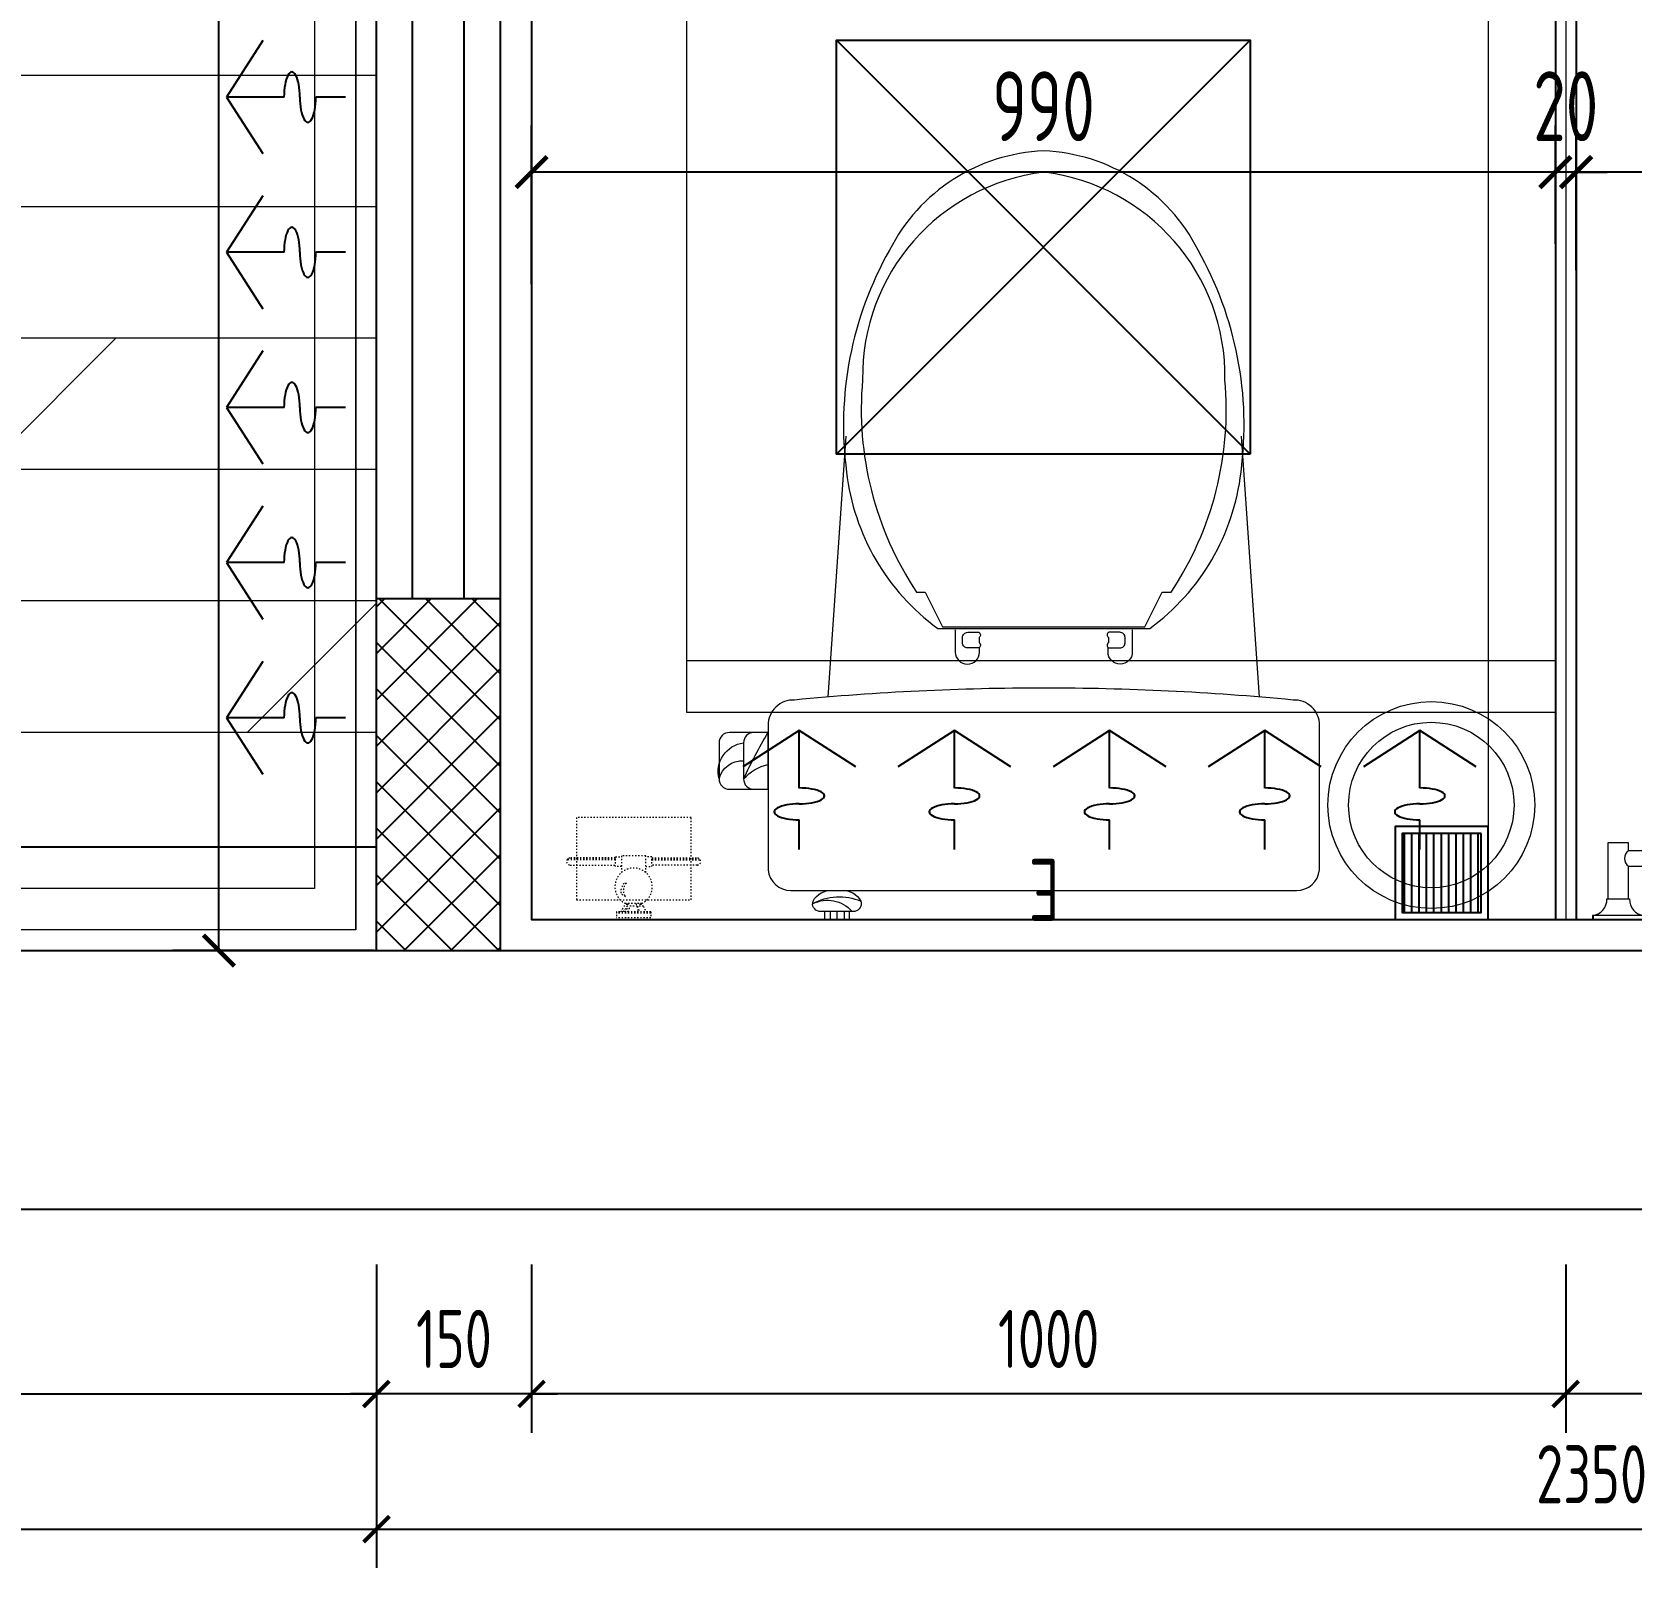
# Model space of a CAD drawing. Header units: millimetres. Extents: x 84706 to 149902, y -6776 to 26155.
# Drawn here: x 109266 to 110812, y 11638 to 13123 of the extents above; entities that cross this region are included whole.
import ezdxf
from ezdxf.enums import TextEntityAlignment as Align

# ---------------------------------------------------------------- set-up
doc = ezdxf.new("R2010")
doc.units = ezdxf.units.MM
for name, pattern in [('ACAD_ISO03W100', [30, 12, -18]), ('DASH', [8.89, 6.35, -2.54]), ('HIDDEN', [9.525, 6.35, -3.175])]:
    doc.linetypes.add(name, pattern=pattern)
doc.layers.get('Defpoints').update_dxf_attribs({"color": 250})
for name, color, linetype in [('EE8-【立面完成线】Finish', 20, 'Continuous'), ('P-01-固定到顶家具', 30, 'Continuous'), ('P-01-地漏', 136, 'Continuous'), ('P-01-墙体完成面', 3, 'Continuous'), ('P-04-天花Ceiling AC', 14, 'Continuous'), ('P-04-天花Ceiling Modelling', 30, 'Continuous'), ('P-07-地坪Floor', 20, 'Continuous'), ('WALL_NEW【新建墙体】', 4, 'Continuous'), ('WALL【墙体】', 7, 'Continuous'), ('卫生间玻璃', 142, 'Continuous'), ('新隔墙填充', 250, 'Continuous')]:
    doc.layers.add(name, color=color, linetype=linetype)
for name, color, linetype, lineweight in [('FC-Material【地坪分割线】', 138, 'Continuous', 0), ('FF-Finish【平面完成尺寸】', 44, 'Continuous', 0), ('FF-FIXT【洁具】', 31, 'Continuous', 0), ('FF-【活动成品家具】', 51, 'Continuous', 0), ('RC-dimensions', 44, 'Continuous', 0), ('RC-Modelling【天花造型】', 30, 'Continuous', 0)]:
    doc.layers.add(name, color=color, linetype=linetype, lineweight=lineweight)
doc.styles.add('MT-DIM', font='ARCHS.SHX', dxfattribs={"width": 0.8})
doc.styles.add('XZC', font='SIMPLEX.SHX', dxfattribs={"width": 0.7, "bigfont": 'hztxt.shx'})
doc.styles.add('尺寸标注', font='ARCHS.SHX', dxfattribs={"width": 0.8})
doc.linetypes.add('LED_LINE', pattern='A,12.7,-5.08,["LED",XZC,S=2.54,R=0,X=-2.54,Y=-1.27],-6.35', length=24.13)
doc.dimstyles.new('海龙1：25', dxfattribs={"dimscale": 25, "dimtxt": 2.25, "dimasz": 1, "dimexe": 1.5, "dimexo": 1, "dimgap": 1, "dimtad": 1, "dimdec": 0, "dimrnd": 5, "dimdsep": 46, "dimtxsty": '尺寸标注', "dimblk": 'ARCHTICK', "dimblk1": 'ARCHTICK', "dimblk2": 'ARCHTICK', "dimcen": 1, "dimclrd": 44, "dimclre": 44, "dimclrt": 2, "dimadec": 0, "dimazin": 0, "dimtfac": 1, "dimtdec": 0, "dimtix": 1, "dimtmove": 2, "dimatfit": 3, "dimldrblk": 'hl_arrow2', "dimfxl": 0, "dimarcsym": 0})

# ---------------------------------------------------------------- blocks, each defined once
blk = doc.blocks.new('_ArchTick')
at = {"color": 2, "linetype": 'ByBlock', "const_width": 0.15}
blk.add_lwpolyline([(-0.5, -0.5), (0.5, 0.5)], dxfattribs=at)
blk = doc.blocks.new('*D210')
at = {"layer": 'Defpoints', "color": 0, "transparency": 16777216}
for p in [(105198.8, 11975.6), (109598.8, 11975.6), (109598.8, 11675.6)]:
    blk.add_point(p, dxfattribs=at)
at = {"layer": 'RC-dimensions', "color": 44, "lineweight": -2, "transparency": 16777216}
for p, q in [((105198.8, 11800.6), (105198.8, 11638.1)), ((109598.8, 11800.6), (109598.8, 11638.1)), ((105198.8, 11675.6), (109598.8, 11675.6))]:
    blk.add_line(p, q, dxfattribs=at)
at = {"layer": 'RC-dimensions', "color": 44, "lineweight": -2, "transparency": 16777216, "xscale": 25, "yscale": 25, "zscale": 25, "rotation": 180}
blk.add_blockref('_ArchTick', (105198.8, 11675.6), dxfattribs=at)
at = {"layer": 'RC-dimensions', "color": 44, "lineweight": -2, "transparency": 16777216, "xscale": 25, "yscale": 25, "zscale": 25}
blk.add_blockref('_ArchTick', (109598.8, 11675.6), dxfattribs=at)
at = {"layer": 'RC-dimensions', "color": 2, "transparency": 16777216, "insert": (107398.8, 11728.7), "char_height": 56.25, "attachment_point": 5, "style": '尺寸标注'}
blk.add_mtext('4400', dxfattribs=at)
blk = doc.blocks.new('hl_arrow2')
at = {"color": 2}
blk.add_line((-0.221, 0), (-1, 0), dxfattribs=at)
blk.add_lwpolyline([(-0.221, 0), (-0.861, -0.689), (-0.654, -0.862), (0, 0), (-0.654, 0.862), (-0.861, 0.689)], close=True, dxfattribs=at)
for points in [[(-0.861, 0.689), (-0.654, 0.862), (-0.221, 0), (0, 0)], [(-0.861, -0.689), (-0.654, -0.862), (-0.221, 0), (0, 0)]]:
    blk.add_solid(points, dxfattribs=at)
blk = doc.blocks.new('马桶平面15')
at = {"color": 251}
for p, q in [((-182.4, 735.2), (-182.4, 743.3)), ((-175.9, 735.1), (-175.9, 743.3)), ((-168.6, 743.3), (-168.6, 735.1)), ((-164.1, 735.1), (-187.7, 735.1))]:
    blk.add_line(p, q, dxfattribs=at)
for points in [[(-171.3, 714.9, 0.288575), (-152.8, 725.1, 0.464141), (-158.6, 735.1), (-164.1, 735.1), (-164.1, 743.3), (-187.7, 743.3), (-187.7, 743.3), (-187.7, 735.1), (-193.2, 735.1, 0.464141), (-199, 725.1, 0.288575), (-180.5, 714.9)], [(-61.5, 462.9), (-61.5, 484.4, -1), (-38, 484.4), (-38, 480.5)], [(109.7, 462.9), (109.7, 484.4, 1), (86.2, 484.4), (86.2, 480.5)], [(26.7, 460.2), (121.9, 460.2), (138.7, 426.6), (147.1, 426.6, -0.17108), (199.3, 221.2, -0.383832), (24.1, 20.6, -0.383832), (-151.1, 221.2, -0.17108), (-98.9, 426.6), (-90.5, 426.6), (-73.7, 460.2), (121.9, 460.2)]]:
    blk.add_lwpolyline(points, format="xyb", dxfattribs=at)
for points in [[(24.1, 519.2, -0.023855), (-216.9, 530.8, -0.42765), (-242.5, 555.3), (-242.5, 695.1, -0.382307), (-220.4, 714.9), (24.1, 714.9), (268.6, 714.9, -0.382307), (290.7, 695.1), (290.7, 555.3, -0.42765), (265.1, 530.8, -0.023855)], [(24.1, 0, -0.272339), (-125.1, 96, -0.163159), (-166.6, 310.4, -0.20934), (-78.5, 461.5), (24.1, 461.5), (126.7, 461.5, -0.20934), (214.8, 310.4, -0.163159), (173.3, 96, -0.272339)]]:
    blk.add_lwpolyline(points, format="xyb", close=True)
for points in [[(-242.5, 617.1), (-242.5, 562.2), (-279.9, 562.2, -0.414214), (-289.9, 572.2), (-289.9, 607.1, -0.414214), (-279.9, 617.1)], [(-242.5, 617.1), (-242.5, 562.2), (-256.2, 562.2, -0.414214), (-266.2, 572.2), (-266.2, 607.1, -0.414214), (-256.2, 617.1)], [(-54.5, 475.5), (-54.5, 470.3, 0.414214), (-49.5, 465.3), (-38.7, 465.3, 0.58538), (-38.5, 470.3), (-38.5, 475.5, 0.58538), (-38.7, 480.5), (-49.5, 480.5, 0.414214)], [(102.7, 475.5), (102.7, 470.3, -0.414214), (97.7, 465.3), (86.9, 465.3, -0.58538), (86.7, 470.3), (86.7, 475.5, -0.58538), (86.9, 480.5), (97.7, 480.5, -0.414214)]]:
    blk.add_lwpolyline(points, format="xyb", close=True, dxfattribs=at)
for points in [[(-184.4, 527.9), (-167.1, 275.7)], [(232.6, 527.9), (215.3, 275.7)]]:
    blk.add_lwpolyline(points)
for centre, radius, start, end in [((-185.1, 755.7), 31.4, 242.8818, 319.142), ((-173.5, 774.1), 53.1, 240.7977, 292.8926), ((-262.7, 600.1), 28.1, 165.5916, 262.7603), ((-267.7, 612.3), 22.8, 193.4235, 273.8412), ((-231.7, 638.1), 46.4, 221.9148, 256.4413), ((180.7, 814.1), 492.5, 204.8643, 210.765)]:
    blk.add_arc(centre, radius, start, end, dxfattribs=at)
blk = doc.blocks.new('*D217')
at = {"layer": 'Defpoints', "color": 0, "transparency": 16777216}
for p in [(105398.8, 12106.3), (109598.8, 12106.3), (109598.8, 11806.3)]:
    blk.add_point(p, dxfattribs=at)
at = {"layer": 'RC-dimensions', "color": 44, "lineweight": -2, "transparency": 16777216}
for p, q in [((105398.8, 11931.3), (105398.8, 11768.8)), ((109598.8, 11931.3), (109598.8, 11768.8)), ((105398.8, 11806.3), (109598.8, 11806.3))]:
    blk.add_line(p, q, dxfattribs=at)
at = {"layer": 'RC-dimensions', "color": 44, "lineweight": -2, "transparency": 16777216, "xscale": 25, "yscale": 25, "zscale": 25, "rotation": 180}
blk.add_blockref('_ArchTick', (105398.8, 11806.3), dxfattribs=at)
at = {"layer": 'RC-dimensions', "color": 44, "lineweight": -2, "transparency": 16777216, "xscale": 25, "yscale": 25, "zscale": 25}
blk.add_blockref('_ArchTick', (109598.8, 11806.3), dxfattribs=at)
at = {"layer": 'RC-dimensions', "color": 2, "transparency": 16777216, "insert": (107498.8, 11859.5), "char_height": 56.25, "attachment_point": 5, "style": '尺寸标注'}
blk.add_mtext('4200', dxfattribs=at)
blk = doc.blocks.new('hlw_3_1200_120')
for p, q in [((-0.5, 0.05), (0.5, 0.05)), ((-0.5, -0.05), (0.5, -0.05))]:
    blk.add_line(p, q)
at = {"linetype": 'HIDDEN', "ltscale": 15}
for p, q in [((-0.5, 0.0208), (0.5, 0.0208)), ((-0.5, -0.0208), (0.5, -0.0208))]:
    blk.add_line(p, q, dxfattribs=at)
blk = doc.blocks.new('海龙工具_2009110106373373')
at = {"linetype": 'ACAD_ISO03W100', "ltscale": 0.1}
for p, q in [((-16.7, 0), (16.7, 0)), ((-16.7, -5.8), (-16.7, 0)), ((16.7, -5.8), (16.7, 0)), ((-16.7, -5.8), (16.7, -5.8)), ((-9.5, -11.1), (9.5, -11.1)), ((-7.9, -13.8), (7.9, -13.8)), ((-6.9, -13.8), (-6.9, -11.1)), ((6.9, -13.8), (6.9, -11.1))]:
    blk.add_line(p, q, dxfattribs=at)
at = {"color": 8, "linetype": 'ACAD_ISO03W100', "ltscale": 0.1}
for p, q in [((-16.7, -4.4), (16.7, -4.4)), ((-6.6, -13.8), (-6.6, -11.1)), ((-6.1, -13.8), (-6.1, -11.1)), ((-2.5, -13.8), (-2.5, -11.1)), ((5.6, -13.8), (5.6, -11.1)), ((5.9, -13.8), (5.9, -11.1)), ((6.4, -13.8), (6.4, -11.1)), ((7.8, -20.3), (11.9, -22.7)), ((7, -33.3), (9.2, -33.3))]:
    blk.add_line(p, q, dxfattribs=at)
blk.add_lwpolyline([(-55.5, -96.8), (55.2, -96.8), (55.2, -17.4), (-55.5, -17.4)], close=True, dxfattribs=at)
at = {"linetype": 'ACAD_ISO03W100', "ltscale": 0.1}
for points in [[(-11.7, -43.8), (-11.7, -59.9), (11.7, -59.9), (11.7, -43.8)], [(-61.4, -51), (-17.6, -51)], [(-17.6, -57.8), (-61.4, -57.8)], [(-11.7, -49.5), (-17.6, -49.5), (-17.6, -58.8), (-11.7, -58.8)], [(11.7, -49.5), (17.6, -49.5), (17.6, -58.8), (11.7, -58.8)], [(61.4, -51), (17.6, -51)], [(17.6, -57.8), (61.4, -57.8)]]:
    blk.add_lwpolyline(points, dxfattribs=at)
at = {"color": 8, "linetype": 'ACAD_ISO03W100', "ltscale": 0.1}
for points in [[(-17.6, -56.1), (-64.4, -56.1)], [(-17.6, -56.7), (-64, -56.7)], [(17.6, -56.1), (64.4, -56.1)], [(17.6, -56.7), (64, -56.7)]]:
    blk.add_lwpolyline(points, dxfattribs=at)
at = {"linetype": 'ACAD_ISO03W100', "ltscale": 0.1}
for centre, radius, start, end in [((0, -30), 18.1, 116.1175, 63.8825), ((-20.9, -14.2), 11.8, 15.3828, 45.4987), ((20.9, -14.2), 11.8, 134.5013, 164.6172), ((-61.4, -54.4), 3.41, 90, 270), ((61.4, -54.4), 3.41, 270, 90)]:
    blk.add_arc(centre, radius, start, end, dxfattribs=at)
at = {"color": 8, "linetype": 'ACAD_ISO03W100', "ltscale": 0.1}
for centre, radius, start, end in [((-15.3, -11.8), 11.2, 3.7227, 32.4859), ((-22.2, -12.5), 18.8, 4.2436, 20.7431), ((14.7, -12.4), 11.2, 143.8042, 173.1553), ((16.9, -14.2), 11.8, 134.5013, 164.6172), ((21.6, -18.2), 16.8, 132.4216, 154.9263), ((0.7, -26.4), 9.31, 311.8793, 40.3803), ((0.9, -25.5), 11.4, 317.035, 14.508)]:
    blk.add_arc(centre, radius, start, end, dxfattribs=at)
blk = doc.blocks.new('海龙_05069869')
at = {"layer": 'FF-FIXT【洁具】'}
blk.add_circle((0, 0), 100, dxfattribs=at)
at = {"layer": 'FF-FIXT【洁具】', "color": 9}
blk.add_circle((0, 0), 80, dxfattribs=at)
blk = doc.blocks.new('海龙工具_毛巾架平面')
at = {"linetype": 'ByBlock', "lineweight": 0}
for p, q in [((-323.6, 0.4), (-323.6, 4.4)), ((-275.6, 0.4), (-275.6, 4.4)), ((276.4, 0.4), (276.4, 4.4)), ((324.4, 0.4), (324.4, 4.4))]:
    blk.add_line(p, q, dxfattribs=at)
for points in [[(-289.6, 66.9), (-289.6, 74.4), (-309.6, 74.4), (-309.6, 20.4)], [(290.4, 66.9), (-289.6, 66.9)], [(310.4, 20.2), (310.4, 74.4), (290.4, 74.4), (290.4, 66.9)], [(-289.6, 20.2), (-289.6, 51.9)], [(-289.6, 51.9), (290.4, 51.9)], [(290.4, 51.9), (290.4, 20.4)]]:
    blk.add_lwpolyline(points)
for points in [[(-324.6, 4.4, 0.406293), (-310.6, 20.4), (-288.6, 20.4, 0.411692), (-274.6, 4.4)], [(275.4, 4.4, 0.406293), (289.4, 20.4), (311.4, 20.4, 0.411692), (325.4, 4.4)]]:
    blk.add_lwpolyline(points, format="xyb", dxfattribs=at)
for points in [[(-274.6, 0.4), (-274.6, 4.4), (-324.6, 4.4), (-324.6, 0.4)], [(325.4, 0.4), (325.4, 4.4), (275.4, 4.4), (275.4, 0.4)]]:
    blk.add_lwpolyline(points, close=True, dxfattribs=at)
at = {"color": 250}
for centre, start, end in [((-284.3, 59.4), 125.0015, 234.9985), ((285.2, 59.4), 305.0015, 54.9985)]:
    blk.add_arc(centre, 9.16, start, end, dxfattribs=at)
blk = doc.blocks.new('卫_毛巾架')
blk.add_blockref('海龙工具_毛巾架平面', (0, -0.4))
blk = doc.blocks.new('*D226')
at = {"layer": 'Defpoints', "color": 0, "transparency": 16777216}
for p in [(109598.8, 11975.6), (111948.8, 11975.6), (111948.8, 11675.6)]:
    blk.add_point(p, dxfattribs=at)
at = {"layer": 'RC-dimensions', "color": 44, "lineweight": -2, "transparency": 16777216}
for p, q in [((109598.8, 11800.6), (109598.8, 11638.1)), ((111948.8, 11800.6), (111948.8, 11638.1)), ((109598.8, 11675.6), (111948.8, 11675.6))]:
    blk.add_line(p, q, dxfattribs=at)
at = {"layer": 'RC-dimensions', "color": 44, "lineweight": -2, "transparency": 16777216, "xscale": 25, "yscale": 25, "zscale": 25, "rotation": 180}
blk.add_blockref('_ArchTick', (109598.8, 11675.6), dxfattribs=at)
at = {"layer": 'RC-dimensions', "color": 44, "lineweight": -2, "transparency": 16777216, "xscale": 25, "yscale": 25, "zscale": 25}
blk.add_blockref('_ArchTick', (111948.8, 11675.6), dxfattribs=at)
at = {"layer": 'RC-dimensions', "color": 2, "transparency": 16777216, "insert": (110773.8, 11728.7), "char_height": 56.25, "attachment_point": 5, "style": '尺寸标注'}
blk.add_mtext('2350', dxfattribs=at)
blk = doc.blocks.new('*D231')
at = {"layer": 'Defpoints', "color": 0, "transparency": 16777216}
for p in [(110748.8, 12106.3), (111948.8, 12106.3), (110748.8, 11806.3)]:
    blk.add_point(p, dxfattribs=at)
at = {"layer": 'RC-dimensions', "color": 44, "lineweight": -2, "transparency": 16777216}
for p, q in [((110748.8, 11931.3), (110748.8, 11768.8)), ((111948.8, 11931.3), (111948.8, 11768.8)), ((111948.8, 11806.3), (110748.8, 11806.3))]:
    blk.add_line(p, q, dxfattribs=at)
at = {"layer": 'RC-dimensions', "color": 44, "lineweight": -2, "transparency": 16777216, "xscale": 25, "yscale": 25, "zscale": 25, "rotation": 180}
blk.add_blockref('_ArchTick', (110748.8, 11806.3), dxfattribs=at)
at = {"layer": 'RC-dimensions', "color": 44, "lineweight": -2, "transparency": 16777216, "xscale": 25, "yscale": 25, "zscale": 25}
blk.add_blockref('_ArchTick', (111948.8, 11806.3), dxfattribs=at)
at = {"layer": 'RC-dimensions', "color": 2, "transparency": 16777216, "insert": (111348.8, 11859.5), "char_height": 56.25, "attachment_point": 5, "style": '尺寸标注'}
blk.add_mtext('1200', dxfattribs=at)
blk = doc.blocks.new('*D232')
at = {"layer": 'Defpoints', "color": 0, "transparency": 16777216}
for p in [(109748.8, 12106.3), (110748.8, 12106.3), (109748.8, 11806.3)]:
    blk.add_point(p, dxfattribs=at)
at = {"layer": 'RC-dimensions', "color": 44, "lineweight": -2, "transparency": 16777216}
for p, q in [((109748.8, 11931.3), (109748.8, 11768.8)), ((110748.8, 11931.3), (110748.8, 11768.8)), ((110748.8, 11806.3), (109748.8, 11806.3))]:
    blk.add_line(p, q, dxfattribs=at)
at = {"layer": 'RC-dimensions', "color": 44, "lineweight": -2, "transparency": 16777216, "xscale": 25, "yscale": 25, "zscale": 25, "rotation": 180}
blk.add_blockref('_ArchTick', (109748.8, 11806.3), dxfattribs=at)
at = {"layer": 'RC-dimensions', "color": 44, "lineweight": -2, "transparency": 16777216, "xscale": 25, "yscale": 25, "zscale": 25}
blk.add_blockref('_ArchTick', (110748.8, 11806.3), dxfattribs=at)
at = {"layer": 'RC-dimensions', "color": 2, "transparency": 16777216, "insert": (110248.8, 11859.5), "char_height": 56.25, "attachment_point": 5, "style": '尺寸标注'}
blk.add_mtext('1000', dxfattribs=at)
blk = doc.blocks.new('*D233')
at = {"layer": 'Defpoints', "color": 0, "transparency": 16777216}
for p in [(109598.8, 12106.3), (109748.8, 12106.3), (109598.8, 11806.3)]:
    blk.add_point(p, dxfattribs=at)
at = {"layer": 'RC-dimensions', "color": 44, "lineweight": -2, "transparency": 16777216}
for p, q in [((109598.8, 11931.3), (109598.8, 11768.8)), ((109748.8, 11931.3), (109748.8, 11768.8)), ((109598.8, 11806.3), (109573.8, 11806.3)), ((109748.8, 11806.3), (109598.8, 11806.3)), ((109748.8, 11806.3), (109773.8, 11806.3))]:
    blk.add_line(p, q, dxfattribs=at)
at = {"layer": 'RC-dimensions', "color": 44, "lineweight": -2, "transparency": 16777216, "xscale": 25, "yscale": 25, "zscale": 25}
blk.add_blockref('_ArchTick', (109598.8, 11806.3), dxfattribs=at)
at = {"layer": 'RC-dimensions', "color": 44, "lineweight": -2, "transparency": 16777216, "xscale": 25, "yscale": 25, "zscale": 25, "rotation": 180}
blk.add_blockref('_ArchTick', (109748.8, 11806.3), dxfattribs=at)
at = {"layer": 'RC-dimensions', "color": 2, "transparency": 16777216, "insert": (109673.8, 11859.5), "char_height": 56.25, "attachment_point": 5, "style": '尺寸标注'}
blk.add_mtext('150', dxfattribs=at)
blk = doc.blocks.new('*D236')
at = {"layer": 'Defpoints', "color": 0, "transparency": 16777216}
for p in [(109446.5, 14234.5), (109746.5, 14234.5), (109746.5, 12234.9)]:
    blk.add_point(p, dxfattribs=at)
at = {"layer": 'FF-Finish【平面完成尺寸】', "color": 44, "lineweight": -2, "transparency": 16777216}
for p, q in [((109596.5, 14234.5), (109401.5, 14234.5)), ((109446.5, 12234.9), (109446.5, 14234.5)), ((109596.5, 12234.9), (109401.5, 12234.9))]:
    blk.add_line(p, q, dxfattribs=at)
at = {"layer": 'FF-Finish【平面完成尺寸】', "color": 44, "lineweight": -2, "transparency": 16777216, "xscale": 30, "yscale": 30, "zscale": 30}
for p, rotation in [((109446.5, 14234.5), 90), ((109446.5, 12234.9), 270)]:
    blk.add_blockref('_ArchTick', p, dxfattribs=dict(at, rotation=rotation))
at = {"layer": 'FF-Finish【平面完成尺寸】', "color": 2, "transparency": 16777216, "insert": (109382.8, 13234.7), "char_height": 67.5, "attachment_point": 5, "rotation": 90, "style": '尺寸标注'}
blk.add_mtext('2000', dxfattribs=at)
blk = doc.blocks.new('*D741')
at = {"layer": 'Defpoints', "color": 0, "transparency": 16777216}
for p in [(110758.8, 12987.4), (111568.8, 12958), (110758.8, 12862.7)]:
    blk.add_point(p, dxfattribs=at)
at = {"layer": 'FF-Finish【平面完成尺寸】', "color": 44, "lineweight": -2, "transparency": 16777216}
for p, q in [((110758.8, 12892.7), (110758.8, 13032.4)), ((111568.8, 12987.4), (111568.8, 13032.4)), ((111568.8, 12987.4), (110758.8, 12987.4))]:
    blk.add_line(p, q, dxfattribs=at)
at = {"layer": 'FF-Finish【平面完成尺寸】', "color": 44, "lineweight": -2, "transparency": 16777216, "xscale": 30, "yscale": 30, "zscale": 30, "rotation": 180}
blk.add_blockref('_ArchTick', (110758.8, 12987.4), dxfattribs=at)
at = {"layer": 'FF-Finish【平面完成尺寸】', "color": 44, "lineweight": -2, "transparency": 16777216, "xscale": 30, "yscale": 30, "zscale": 30}
blk.add_blockref('_ArchTick', (111568.8, 12987.4), dxfattribs=at)
at = {"layer": 'FF-Finish【平面完成尺寸】', "color": 2, "transparency": 16777216, "insert": (111163.8, 13051.1), "char_height": 67.5, "attachment_point": 5, "style": '尺寸标注'}
blk.add_mtext('810', dxfattribs=at)
blk = doc.blocks.new('*D742')
at = {"layer": 'Defpoints', "color": 0, "transparency": 16777216}
for p in [(110738.8, 12987.4), (110738.8, 12888.1), (110758.8, 12880.4)]:
    blk.add_point(p, dxfattribs=at)
at = {"layer": 'FF-Finish【平面完成尺寸】', "color": 44, "lineweight": -2, "transparency": 16777216}
for p, q in [((110738.8, 12918.1), (110738.8, 13032.4)), ((110758.8, 12910.4), (110758.8, 13032.4)), ((110738.8, 12987.4), (110708.8, 12987.4)), ((110758.8, 12987.4), (110738.8, 12987.4)), ((110758.8, 12987.4), (110788.8, 12987.4))]:
    blk.add_line(p, q, dxfattribs=at)
at = {"layer": 'FF-Finish【平面完成尺寸】', "color": 44, "lineweight": -2, "transparency": 16777216, "xscale": 30, "yscale": 30, "zscale": 30}
blk.add_blockref('_ArchTick', (110738.8, 12987.4), dxfattribs=at)
at = {"layer": 'FF-Finish【平面完成尺寸】', "color": 44, "lineweight": -2, "transparency": 16777216, "xscale": 30, "yscale": 30, "zscale": 30, "rotation": 180}
blk.add_blockref('_ArchTick', (110758.8, 12987.4), dxfattribs=at)
at = {"layer": 'FF-Finish【平面完成尺寸】', "color": 2, "transparency": 16777216, "insert": (110748.8, 13051.1), "char_height": 67.5, "attachment_point": 5, "style": '尺寸标注'}
blk.add_mtext('20', dxfattribs=at)
blk = doc.blocks.new('*D743')
at = {"layer": 'Defpoints', "color": 0, "transparency": 16777216}
for p in [(109748.8, 12987.4), (110738.8, 12888.1), (109748.8, 12849)]:
    blk.add_point(p, dxfattribs=at)
at = {"layer": 'FF-Finish【平面完成尺寸】', "color": 44, "lineweight": -2, "transparency": 16777216}
for p, q in [((109748.8, 12879), (109748.8, 13032.4)), ((110738.8, 12918.1), (110738.8, 13032.4)), ((110738.8, 12987.4), (109748.8, 12987.4))]:
    blk.add_line(p, q, dxfattribs=at)
at = {"layer": 'FF-Finish【平面完成尺寸】', "color": 44, "lineweight": -2, "transparency": 16777216, "xscale": 30, "yscale": 30, "zscale": 30, "rotation": 180}
blk.add_blockref('_ArchTick', (109748.8, 12987.4), dxfattribs=at)
at = {"layer": 'FF-Finish【平面完成尺寸】', "color": 44, "lineweight": -2, "transparency": 16777216, "xscale": 30, "yscale": 30, "zscale": 30}
blk.add_blockref('_ArchTick', (110738.8, 12987.4), dxfattribs=at)
at = {"layer": 'FF-Finish【平面完成尺寸】', "color": 2, "transparency": 16777216, "insert": (110243.8, 13051.1), "char_height": 67.5, "attachment_point": 5, "style": '尺寸标注'}
blk.add_mtext('990', dxfattribs=at)
blk = doc.blocks.new('*U774')
at = {"layer": 'P-04-天花Ceiling AC', "color": 3}
for p, q in [((845.4, 79.7), (900, 115.1)), ((900, 115.1), (954.6, 79.7)), ((995.4, 79.7), (1050, 115.1)), ((1050, 115.1), (1104.6, 79.7)), ((1145.4, 79.7), (1200, 115.1)), ((1200, 115.1), (1254.6, 79.7)), ((1295.4, 79.7), (1350, 115.1)), ((1350, 115.1), (1404.6, 79.7)), ((1445.4, 79.7), (1500, 115.1)), ((1500, 115.1), (1554.6, 79.7))]:
    blk.add_line(p, q, dxfattribs=at)
at = {"layer": 'P-04-天花Ceiling AC', "color": 3, "ltscale": 2}
for p, q in [((900, 59.3), (900, 115.1)), ((1050, 59.3), (1050, 115.1)), ((1200, 59.3), (1200, 115.1)), ((1350, 59.3), (1350, 115.1)), ((1500, 59.3), (1500, 115.1)), ((900, 0), (900, 28.7)), ((1050, 0), (1050, 28.7)), ((1200, 0), (1200, 28.7)), ((1350, 0), (1350, 28.7)), ((1500, 0), (1500, 28.7))]:
    blk.add_line(p, q, dxfattribs=at)
at = {"layer": 'P-04-天花Ceiling AC', "color": 3, "ltscale": 2, "extrusion": (0, 0, -1)}
for centre, major_axis in [((900, 51.7), (24.3, 0)), ((1050, 51.7), (24.3, 0)), ((1200, 51.7), (24.3, 0)), ((1350, 51.7), (24.3, 0)), ((1500, 51.7), (24.3, 0)), ((900, 36.3), (-24.3, 0)), ((1050, 36.3), (-24.3, 0)), ((1200, 36.3), (-24.3, 0)), ((1350, 36.3), (-24.3, 0)), ((1500, 36.3), (-24.3, 0))]:
    blk.add_ellipse(centre, major_axis=major_axis, ratio=0.315764, start_param=1.570796, end_param=4.712389, dxfattribs=at)
at = {"layer": 'P-04-天花Ceiling AC', "color": 50, "style": 'MT-DIM', "width": 0.8}
blk.add_attdef('R/S/E', text='', height=51.2, dxfattribs=at).set_placement((0, -71.4), align=Align.CENTER)
blk = doc.blocks.new('*U775')
at = {"layer": 'P-04-天花Ceiling AC', "color": 3}
for p, q in [((-354.6, 79.7), (-300, 115.1)), ((-300, 115.1), (-245.4, 79.7)), ((-204.6, 79.7), (-150, 115.1)), ((-150, 115.1), (-95.4, 79.7)), ((-54.6, 79.7), (0, 115.1)), ((0, 115.1), (54.6, 79.7)), ((95.4, 79.7), (150, 115.1)), ((150, 115.1), (204.6, 79.7)), ((245.4, 79.7), (300, 115.1)), ((300, 115.1), (354.6, 79.7))]:
    blk.add_line(p, q, dxfattribs=at)
at = {"layer": 'P-04-天花Ceiling AC', "color": 3, "ltscale": 2}
for p, q in [((-300, 59.3), (-300, 115.1)), ((-150, 59.3), (-150, 115.1)), ((0, 59.3), (0, 115.1)), ((150, 59.3), (150, 115.1)), ((300, 59.3), (300, 115.1)), ((-300, 0), (-300, 28.7)), ((-150, 0), (-150, 28.7)), ((0, 0), (0, 28.7)), ((150, 0), (150, 28.7)), ((300, 0), (300, 28.7))]:
    blk.add_line(p, q, dxfattribs=at)
at = {"layer": 'P-04-天花Ceiling AC', "color": 3, "ltscale": 2, "extrusion": (0, 0, -1)}
for centre, major_axis in [((-300, 51.7), (24.3, 0)), ((-150, 51.7), (24.3, 0)), ((0, 51.7), (24.3, 0)), ((150, 51.7), (24.3, 0)), ((300, 51.7), (24.3, 0)), ((-300, 36.3), (-24.3, 0)), ((-150, 36.3), (-24.3, 0)), ((0, 36.3), (-24.3, 0)), ((150, 36.3), (-24.3, 0)), ((300, 36.3), (-24.3, 0))]:
    blk.add_ellipse(centre, major_axis=major_axis, ratio=0.315764, start_param=1.570796, end_param=4.712389, dxfattribs=at)
at = {"layer": 'P-04-天花Ceiling AC', "color": 50, "style": 'MT-DIM', "width": 0.8}
blk.add_attdef('R/S/E', text='', height=51.2, dxfattribs=at).set_placement((0, -71.4), align=Align.CENTER)
blk = doc.blocks.new('fsdxcv')
at = {"layer": 'P-04-天花Ceiling Modelling', "color": 8, "linetype": 'DASH', "ltscale": 300}
for p, q in [((3732.4, 8717.8, 0), (4132.4, 8317.8, 0)), ((3732.4, 8317.8, 0), (4132.4, 8717.8, 0))]:
    blk.add_line(p, q, dxfattribs=at)
at = {"layer": 'P-04-天花Ceiling Modelling', "color": 8, "elevation": 0}
blk.add_lwpolyline([(4132.4, 8317.8), (3732.4, 8317.8), (3732.4, 8717.8), (4132.4, 8717.8)], close=True, dxfattribs=at)
blk = doc.blocks.new('A$C091E50A3')
at = {"layer": 'P-01-地漏'}
h = blk.add_hatch(dxfattribs=at)
h.set_pattern_fill('ANSI31', color=251, scale=2, angle=45, style=0)
h.set_pattern_definition([(90, (6, 6), (-6.35, 1e-15), [])])
h.paths.add_polyline_path([(74, 74), (6, 74), (6, 6), (74, 6)])
blk.add_lwpolyline([(0, 0), (80, 0), (80, 80), (0, 80)], close=True, dxfattribs=at)
at = {"layer": 'P-01-地漏', "color": 251}
blk.add_lwpolyline([(6, 6), (74, 6), (74, 74), (6, 74)], close=True, dxfattribs=at)

msp = doc.modelspace()

# ---------------------------------------------------------------- hatches: boundary and pattern name
at = {"layer": 'FC-Material【地坪分割线】'}
h = msp.add_hatch(dxfattribs=at)
h.set_pattern_fill('DOLMIT', color=250, scale=20)
h.paths.add_polyline_path([(109598.8, 15384.9), (109598.8, 15934.9), (106548.9, 15934.9), (106548.9, 15984.9), (105498.8, 15984.9), (105498.8, 15384.9), (105398.8, 15384.9), (105398.8, 15984.9), (105198.8, 15984.9), (105198.8, 14909.9), (105198.8, 13309.9), (105198.8, 12234.9), (105398.8, 12234.9), (105398.8, 12834.9), (105498.8, 12834.9), (105498.8, 12334.9), (106075.1, 12334.9), (107027.2, 12334.9), (107970.4, 12334.9), (108925.5, 12334.9), (109598.8, 12334.9), (109598.8, 12574.9), (109598.8, 13774.9), (109598.8, 14234.9)])
at = {"layer": '新隔墙填充'}
h = msp.add_hatch(dxfattribs=at)
h.set_pattern_fill('ANSI37', color=250, scale=10)
h.paths.add_polyline_path([(109718.8, 12574.9), (109598.8, 12574.9), (109598.8, 12234.9), (109718.8, 12234.9)])

# ---------------------------------------------------------------- linework, layer by layer
at = {"layer": 'EE8-【立面完成线】Finish', "color": 3}
msp.add_lwpolyline([(105498.8, 12234.9), (109598.8, 12234.9), (109598.8, 12334.9), (105498.8, 12334.9)], close=True, dxfattribs=at)
at = {"layer": 'FC-Material【地坪分割线】'}
msp.add_line((110673.8, 14084.9), (110673.8, 12264.9), dxfattribs=at)
at = {"layer": 'FF-FIXT【洁具】', "color": 9}
msp.add_line((110748.8, 14084.9), (110748.8, 12264.9), dxfattribs=at)
at = {"layer": 'P-01-固定到顶家具'}
for p, q in [((110738.8, 14084.9), (110738.8, 12264.9)), ((110758.8, 14084.9), (110758.8, 12264.9))]:
    msp.add_line(p, q, dxfattribs=at)
at = {"layer": 'P-01-墙体完成面'}
msp.add_lwpolyline([(109808.8, 14084.9), (109808.8, 14084.9), (109748.8, 14084.9), (109748.8, 12264.9), (111568.8, 12264.9), (111568.8, 12864.9), (111918.8, 12864.9), (111918.8, 14084.9), (110611, 14084.9), (110611, 14084.9)], dxfattribs=at)
at = {"layer": 'RC-Modelling【天花造型】'}
for p, q in [((109578.8, 12254.9), (109578.8, 15914.9)), ((109898.8, 12464.9), (109898.8, 14084.9)), ((110738.8, 12464.9), (109898.8, 12464.9))]:
    msp.add_line(p, q, dxfattribs=at)
at = {"layer": 'RC-Modelling【天花造型】', "color": 1, "linetype": 'LED_LINE', "ltscale": 0.5}
msp.add_line((110738.8, 12514.9), (109898.8, 12514.9), dxfattribs=at)
at = {"layer": 'RC-Modelling【天花造型】'}
msp.add_lwpolyline([(105518.8, 15914.9), (109578.8, 15914.9), (109578.8, 12254.9), (105518.8, 12254.9)], close=True, dxfattribs=at)
at = {"layer": 'RC-Modelling【天花造型】', "color": 36}
msp.add_lwpolyline([(105558.8, 15874.9), (109538.8, 15874.9), (109538.8, 12294.9), (105558.8, 12294.9)], close=True, dxfattribs=at)
at = {"layer": 'WALL_NEW【新建墙体】'}
for p, q in [((109598.8, 12234.9), (109598.8, 12574.9)), ((109718.8, 12574.9), (109598.8, 12574.9)), ((109718.8, 12234.9), (109718.8, 12574.9)), ((109598.8, 12234.9), (109748.8, 12234.9))]:
    msp.add_line(p, q, dxfattribs=at)
at = {"layer": 'WALL【墙体】'}
for p, q in [((105198.8, 12234.9), (111948.8, 12234.9)), ((104948.8, 11984.9), (112198.8, 11984.9))]:
    msp.add_line(p, q, dxfattribs=at)

# ---------------------------------------------------------------- block references
msp.add_blockref('fsdxcv', (106311.4, 4397.1, 0))
at = {"layer": 'FF-FIXT【洁具】', "xscale": -1, "rotation": 180}
msp.add_blockref('马桶平面15', (110220, 13007.9), dxfattribs=at)
at = {"layer": 'FF-FIXT【洁具】', "rotation": 180}
msp.add_blockref('海龙工具_2009110106373373', (109847.5, 12266.6), dxfattribs=at)
at = {"layer": 'FF-FIXT【洁具】'}
msp.add_blockref('卫_毛巾架', (111099.1, 12264.9), dxfattribs=at)
at = {"layer": 'FF-【活动成品家具】'}
msp.add_blockref('海龙_05069869', (110618.8, 12375.6), dxfattribs=at)
at = {"layer": 'P-04-天花Ceiling AC', "color": 250, "xscale": -1, "rotation": 90}
msp.add_blockref('*U774', (109568.8, 13959.9), dxfattribs=at)
at = {"layer": 'P-04-天花Ceiling AC', "color": 250}
ref = msp.add_blockref('*U775', (110307.7, 12332.7, 16380), dxfattribs=dict(at, xscale=-1))
ref.add_attrib('R/S/E', 'E', dxfattribs={"color": 50, "height": 60, "rotation": 180, "style": 'MT-DIM', "width": 0.8}).set_placement((110244.3, 12323.8, 16380), align=Align.CENTER)
at = {"layer": 'P-07-地坪Floor', "xscale": 1.125, "yscale": 1.125, "zscale": 1.125, "rotation": 180}
msp.add_blockref('A$C091E50A3', (110673.8, 12354.9), dxfattribs=at)
at = {"layer": '卫生间玻璃', "xscale": 1200, "yscale": 1200, "zscale": 1200, "rotation": 89.99999999999984}
msp.add_blockref('hlw_3_1200_120', (109658.8, 13174.9), dxfattribs=at)

# ---------------------------------------------------------------- dimensions: what is measured, and where the dimension line sits
at = {"layer": 'FF-Finish【平面完成尺寸】'}
dim = msp.add_linear_dim(base=(109446.5, 14234.5), p1=(109746.5, 12234.9), p2=(109746.5, 14234.5), angle=90, dimstyle='海龙1：25', override={"dimscale": 30}, dxfattribs=at)
dim.commit()
dim.dimension.update_dxf_attribs({"geometry": '*D236', "text_midpoint": (109382.8, 13234.7)})
for base, p1, p2, picture, middle in [((109748.8, 12987.4), (110738.8, 12888.1), (109748.8, 12849), '*D743', (110243.8, 13051.1)), ((110738.8, 12987.4), (110758.8, 12880.4), (110738.8, 12888.1), '*D742', (110748.8, 13051.1)), ((110758.8, 12987.4), (111568.8, 12958), (110758.8, 12862.7), '*D741', (111163.8, 13051.1))]:
    dim = msp.add_linear_dim(base=base, p1=p1, p2=p2, dimstyle='海龙1：25', override={"dimscale": 30}, dxfattribs=at)
    dim.commit()
    dim.dimension.update_dxf_attribs({"geometry": picture, "text_midpoint": middle})
at = {"layer": 'RC-dimensions'}
for base, p1, p2, picture, middle in [((109598.8, 11806.3), (105398.8, 12106.3), (109598.8, 12106.3), '*D217', (107498.8, 11859.5)), ((109598.8, 11806.3), (109748.8, 12106.3), (109598.8, 12106.3), '*D233', (109673.8, 11859.5)), ((109748.8, 11806.3), (110748.8, 12106.3), (109748.8, 12106.3), '*D232', (110248.8, 11859.5)), ((110748.8, 11806.3), (111948.8, 12106.3), (110748.8, 12106.3), '*D231', (111348.8, 11859.5)), ((109598.8, 11675.6), (105198.8, 11975.6), (109598.8, 11975.6), '*D210', (107398.8, 11728.7)), ((111948.8, 11675.6), (109598.8, 11975.6), (111948.8, 11975.6), '*D226', (110773.8, 11728.7))]:
    dim = msp.add_linear_dim(base=base, p1=p1, p2=p2, dimstyle='海龙1：25', dxfattribs=at)
    dim.commit()
    dim.dimension.update_dxf_attribs({"geometry": picture, "text_midpoint": middle})

doc.saveas('drawing.dxf')
